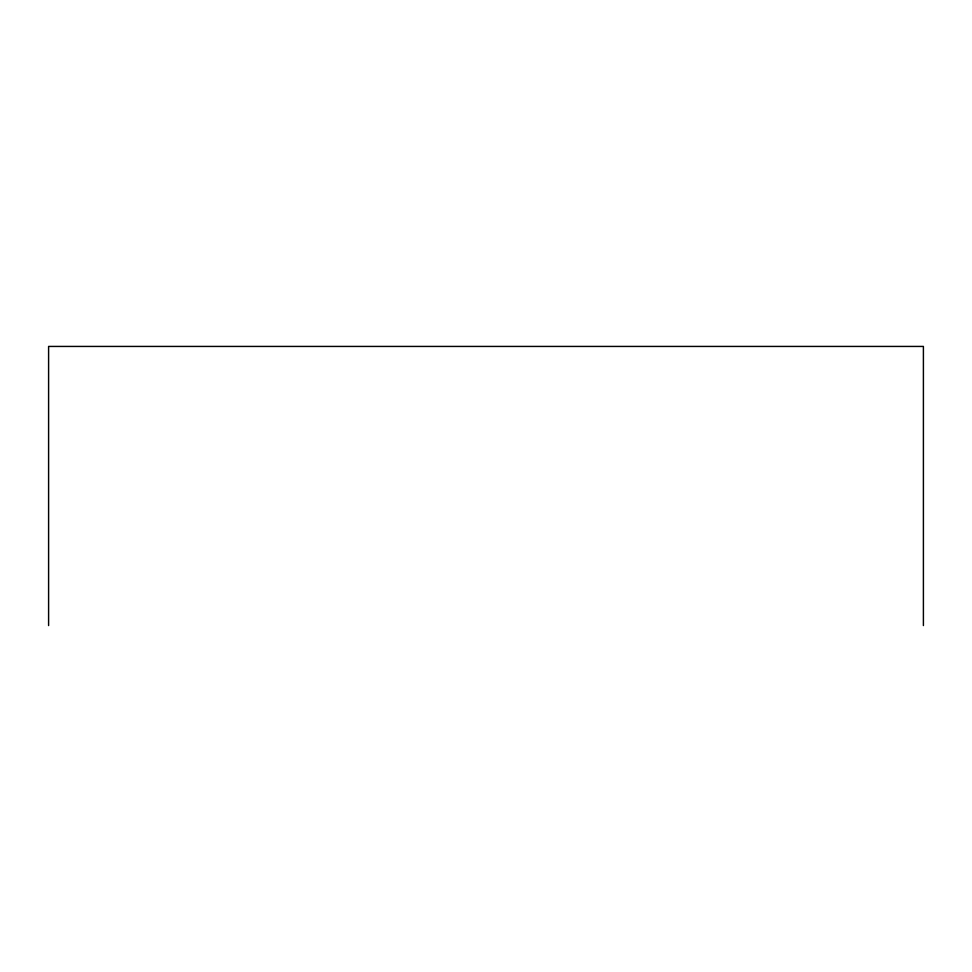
<?xml version="1.0" encoding="UTF-8"?>
<svg xmlns="http://www.w3.org/2000/svg" width="972" height="972" viewBox="0 0 972 972"><rect width="100%" height="100%" fill="white"/><g stroke="black" fill="none" stroke-linecap="round" stroke-linejoin="round"><path stroke-width="1.46" d="M923.4 625.567L923.4 346.433L48.6 346.433L48.6 625.567"/></g></svg>
